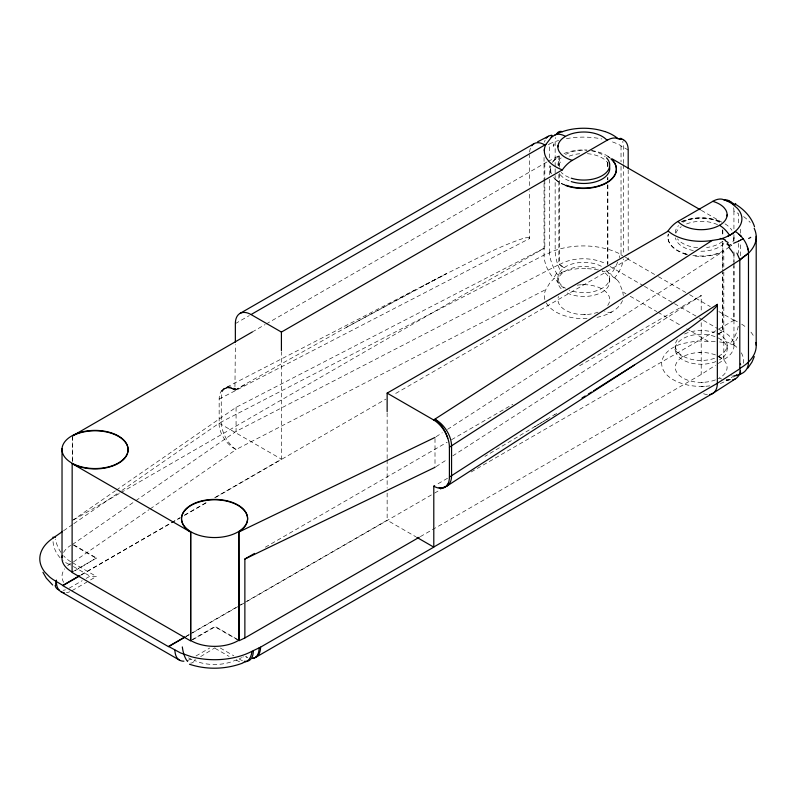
<?xml version="1.0" encoding="UTF-8"?>
<svg xmlns="http://www.w3.org/2000/svg" width="796" height="796" viewBox="0 0 796 796"><rect width="100%" height="100%" fill="white"/><g stroke="black" fill="none" stroke-linecap="round" stroke-linejoin="round"><path stroke-width="0.6" stroke-dasharray="3.98 2.98" d="M200.632 656.62L215.029 647.745M621.029 166.404L621.029 254.501A55.242 31.9 0 0 0 549.33 252.68L549.349 253.038A22.208 12.826 0 0 0 544.046 255.098L219.159 423.084L219.159 399.045A22.139 12.786 60 0 1 220.293 392.925L220.721 392.06A22.298 12.875 60 0 1 234.919 390.02L235.357 344.598M219.159 399.045L529.549 238.541L529.549 190.861M529.549 185.567L529.549 154.832M549.33 174.752L549.33 165.717M549.33 157.807L549.32 143.947A55.252 31.9 0 0 1 558.673 140.474M654.62 274.481L628.193 259.227L628.193 255.108M723.813 272.023L723.813 359.892L716.619 364.528M723.813 267.098L723.813 251.078A33.044 19.074 0 0 1 693.406 255.874M733.962 344.897L733.962 265.764M733.962 264.531L733.962 252.163M733.962 241.039L733.962 236.084A33.044 19.074 0 0 1 732.917 241.765M740.628 255.765L740.628 242.203M740.628 233.168L740.628 228.651M628.193 258.859L625.437 257.217M718.818 311.544L733.922 320.271L733.932 262.978M557.916 281.495L557.926 278.262M628.193 259.227L393.423 394.766M550.454 167.518L551.17 173.757A33.044 19.074 0 0 1 550.852 165.926M544.842 299.555A39.511 22.805 0 0 1 545.877 289.485L550.126 282.451L554.762 277.953A22.208 12.826 60 0 0 564.782 288.62M234.919 390.01L340.31 330.688L416.079 289.535M72.416 520.465L115.38 490.774M116.405 490.067L236.074 407.353L544.812 247.864L544.812 181.518M63.561 530.773L72.764 524.405M73.789 523.698L120.833 491.182M121.858 490.475L219.029 423.313A22.208 13.92 55.3 0 0 236.074 449.531L545.877 289.485M72.416 544.504L134.813 501.38M135.837 500.674L236.074 431.392L558.852 264.65L564.354 267.834A25.91 14.965 0 0 0 565.498 288.281M73.441 561.936L149.131 509.619M150.155 508.913L236.074 449.531A22.208 12.089 62.7 0 1 221.258 421.84L221.258 397.791A22.208 12.089 62.7 0 1 236.074 389.214A22.208 13.92 55.3 0 0 220.751 392.01L225.596 387.771L446.596 273.615C472.008 261.227 496.873 247.068 523.818 238.223A53.461 30.865 -60 0 1 525.161 237.904L525.698 237.795M564.354 267.834L565.498 266.74A25.91 14.965 0 0 1 602.144 266.74M436.049 436.765L442.307 432.725M447.521 429.362L723.813 251.078M436.049 466.655L447.531 459.242M452.755 455.879L701.206 295.555L701.206 312.818M420.298 536.663L701.206 374.478L715.594 365.195M534.763 426.746L554.732 414.577M554.603 414.746L556.712 413.462M547.25 419.203L484.913 456.406M447.521 478.267L436.099 484.883M235.357 323.624L249.317 315.564M252.193 332.031L265.108 324.579M266.182 323.962L546.971 161.976M235.357 390.259L246.412 383.871M73.61 519.907L119.868 493.202M120.942 492.585L544.812 247.864M72.167 572.045L96.475 558.016L72.098 572.473M81.102 574.812L180.185 517.609M184.493 515.121L208.184 501.44M214.641 497.719L281.416 459.163L281.416 351.822M81.112 575.08L180.185 517.878M184.493 515.39L208.184 501.709M215.726 497.361L385.881 399.124M69.103 588.234L82.187 580.682M86.117 578.413L90.038 576.145A43.989 35.81 0 0 0 96.475 576.433L87.998 581.428M72.098 590.612L86.933 582.045M265.317 547.22L447.203 442.198M451.511 439.72L512.863 404.298M579.587 365.772L701.206 295.555M185.757 636.482L188.99 634.611M190.065 633.994L237.457 606.632M238.531 606.015L243.914 602.9M244.989 602.283L387.145 520.206L415.771 536.733M185.766 636.74L191.149 633.636M192.224 633.009L239.606 605.657M240.691 605.04L246.073 601.925M247.148 601.308L433.462 493.739M434.536 493.122L440.994 489.391M471.152 471.978L717.773 329.594M718.848 328.967L733.922 320.271M718.271 333.832L722.609 331.325L722.609 272.59M718.271 334.211L722.828 331.584L722.828 272.232M191.776 639.885L215.029 626.452L238.86 640.213M192.761 639.695L215.029 626.84L239.089 640.73M195.945 655.994L209.726 648.034M195.398 659.635L194.095 660.391L200.92 662.799A33.044 19.074 0 0 0 234.004 660.839A32.915 19.005 0 0 0 235.546 660.153L235.855 660.342A22.208 12.826 -60 0 0 239.089 658.869L241.616 657.645M346.529 327.246L446.596 273.615L422.308 286.242M720.29 383.582L730.27 379.284A22.208 12.826 60 0 1 725.982 380.11M548.056 161.419L558.852 155.837L559.479 156.205L559.479 167.289M718.39 356.29L719.524 355.673A25.91 14.965 0 0 0 719.524 334.509L718.35 333.872M242.7 657.128L243.417 656.78M223.775 388.886L226.751 387.811L226.163 388.01M730.151 379.921A22.218 13.522 57.2 0 1 729.275 379.831L726.181 380.04M726.29 379.99L729.275 379.831M581.707 284.729L583.687 284.67M585.946 314.549L583.966 314.599M587.06 318.569L584.045 318.649A39.511 22.805 0 0 1 570.424 317.296L564.623 315.773A39.511 22.805 0 0 1 546.255 302.888M699.087 352.489L701.067 352.439M703.326 382.319L701.346 382.369M704.43 386.339L701.415 386.418M715.246 341.683L697.117 340.927L682.003 343.673A39.502 22.805 0 0 0 661.695 363.613A39.502 22.805 0 0 0 682.003 383.543L687.804 385.065A39.502 22.805 0 0 0 710.529 385.771M719.514 341.952L724.758 342.569M235.785 389.413L228.89 387.911L235.497 389.612L231.845 388.587M684.102 253.715L687.595 254.521M70.804 565.041L69.212 564.135A22.208 12.826 -60 0 0 70.605 563.568M628.193 150.006L623.586 147.34A22.268 12.855 0 0 0 621.029 146.076A3.094 1.841 58.3 0 1 621.059 145.708A55.252 31.9 0 0 0 610.283 141.161M733.633 207.716A22.208 12.826 -60 0 1 733.932 211.049L738.529 213.706L738.529 223.596M607.885 156.414L610.034 157.648M701.346 210.363L721.753 222.154M733.932 319.853L738.529 322.519M658.401 276.66L685.774 292.47M689.555 294.649L710.321 306.639M610.034 266.461L643.337 285.684M644.412 286.311L673.416 303.057M674.491 303.674L698.122 317.315M699.196 317.942L702.42 319.803M703.495 320.42L717.455 328.479M718.529 329.106L722.828 331.584M617.139 279.923C621.527 283.784 620.373 291.475 625.945 293.784M630.203 296.241L656.839 311.614M657.904 312.231L680.272 325.146M686.659 328.838L707.962 341.136M559.479 173.448L559.479 264.63L564.354 267.446M718.31 356.329L723.813 359.503A33.044 19.074 0 0 0 722.609 331.325M718.31 356.717L723.813 359.892M219.159 423.223L281.416 459.163M73.69 544.852L96.475 558.016M73.461 545.111L96.475 558.394M72.416 562.643L96.475 576.533M220.253 647.994L233.855 655.844M73.371 566.523L90.038 576.145M215.029 648.312L229.139 656.451M188.503 657.824L190.642 659.058A22.208 12.826 60 0 0 193.866 660.531M529.171 237.835L529.43 238.103A1.393 0.806 -60 0 1 529.549 238.541M615.328 278.162L614.671 277.665A22.208 12.826 -60 0 0 623.417 258.969M553.628 177.369L554.921 179.13M622.751 291.943L623.328 295.465M549.33 252.71L549.33 179.269M609.716 278.282L609.736 281.495M549.33 144.235L549.33 144.255A22.208 12.826 0 0 0 548.255 144.574M738.529 243.377L738.529 253.267M733.932 211.049L733.932 229.596M733.932 234.541L733.932 240.72M733.932 251.854L733.932 261.745M727.116 345.086L727.116 349.265M722.828 230.193L722.828 236.372M722.828 241.317L722.828 270.998M722.609 229.676L722.609 236.452M722.609 243.228L722.609 270.332M701.206 322.688L701.206 374.478M675.297 345.474L675.297 349.265M628.193 169.787L628.193 253.864M623.586 163.419L623.586 147.34A22.208 12.826 -60 0 0 622.552 141.459M623.586 164.653L623.586 254.919M621.029 146.076L621.029 161.886M607.885 162.593L607.885 167.538M607.885 177.428L607.885 179.906M607.885 184.851L607.885 263.983M607.706 162.673L607.706 167.608M607.706 177.458L607.706 179.926M607.706 184.851L607.706 264.939M558.852 155.837L558.852 165.737M558.852 174.394L558.852 264.65M555.15 166.513L555.15 141.579A22.208 9.254 71.1 0 1 555.479 137.529M555.15 168.782L555.15 174.443M555.15 175.578L555.15 250.392A22.208 9.254 71.1 0 0 561.379 272.64M544.812 163.09L544.812 180.294M544.046 157.409L544.046 182.145M544.046 183.379L544.046 255.098A22.208 12.089 62.7 0 0 553.966 278.62M435.004 438.636L435.004 467.322M387.145 412.865L387.145 458.516M387.145 459.75L387.145 488.127M387.145 493.062L387.145 520.206M236.074 407.353L236.074 431.392M72.655 436.954L72.655 461.809M72.535 435.76L72.535 461.561M729.375 246.651A33.044 19.074 0 0 1 692.57 255.367M686.719 254.133A33.044 19.074 0 0 1 668.332 233.915M681.625 221.447A33.044 19.074 0 0 1 720.3 221.457M724.987 223.825A33.044 19.074 0 0 1 731.952 230.313M564.911 184.851A33.044 19.074 0 0 1 553.518 177.229M551.379 173.856A33.044 19.074 0 0 1 550.653 166.225M552.334 162.414A33.044 19.074 0 0 1 559.309 155.916M563.996 153.548A33.044 19.074 0 0 1 587.04 150.056M591.508 150.534A33.044 19.074 0 0 1 610.124 157.847M686.222 254.382A33.044 19.074 0 0 1 668.332 234.293M681.625 221.835A33.044 19.074 0 0 1 720.549 221.945M63.571 552.464A33.044 19.074 0 0 1 70.725 545.369M564.911 185.229A33.044 19.074 0 0 1 553.767 177.906M553.399 161.329A33.044 19.074 0 0 1 559.479 156.205M607.995 156.703A33.044 19.074 0 0 1 609.905 158.056M559.479 264.63A33.044 19.074 0 0 1 605.776 263.824M567.22 292.988A25.91 14.965 0 0 0 602.95 291.595A25.91 14.965 0 0 0 602.144 270.919A42.138 24.825 -0.5 0 1 611.517 274.391M561.17 288.759A25.91 14.965 0 0 1 566.404 270.431A25.91 14.965 0 0 1 598.512 269.177M606.045 270.003A25.91 14.965 0 0 1 601.577 288.61A25.91 14.965 0 0 1 569.14 290.033M715.893 361.593A25.91 14.965 0 0 1 675.545 351.354A25.91 14.965 0 0 1 709.425 335.076A25.91 14.965 0 0 1 719.524 359.852M714.579 358.29A25.91 14.965 0 0 1 683.207 356.24A25.91 14.965 0 0 1 678.55 338.21M684.52 334.031A25.91 14.965 0 0 1 714.539 332.648M722.559 241.347A25.91 14.965 0 0 1 706.52 247.516M697.644 247.685A25.91 14.965 0 0 1 677.426 238.81M675.297 232.87A25.91 14.965 0 0 1 678.55 225.606M682.878 222.293A25.91 14.965 0 0 1 719.524 222.293M723.862 243.536A25.91 14.965 0 0 1 698.53 251.158M693.346 250.531A25.91 14.965 0 0 1 675.436 237.825M675.844 233.208A25.91 14.965 0 0 1 681.306 226.691M686.52 223.955A25.91 14.965 0 0 1 717.813 224.79M569.14 177.428A25.91 14.965 0 0 1 561.17 172.364M557.916 165.1A25.91 14.965 0 0 1 561.17 157.837M565.498 154.524A25.91 14.965 0 0 1 586.503 150.215M591.687 150.842A25.91 14.965 0 0 1 605.179 156.623M569.14 180.831A25.91 14.965 0 0 1 559.13 173.05M558.464 165.439A25.91 14.965 0 0 1 562.473 160.036M569.14 156.185A25.91 14.965 0 0 1 580.264 153.688M587.388 153.688A25.91 14.965 0 0 1 607.607 162.563M190.642 659.058A22.208 12.826 -60 0 1 186.851 660.71M242.521 660.71A22.208 11.622 64.3 0 1 239.089 658.869M682.878 356.827A22.208 12.826 60 0 1 673.267 347.484M63.67 582.393A33.034 19.074 0 0 1 64.735 568.832M67.61 565.787A33.034 19.074 0 0 1 69.521 564.304M566.384 138.653A55.252 31.9 0 0 1 601.925 138.972M741.643 324.151A55.252 31.9 0 0 1 746.31 327.504M750.917 332.111A55.252 31.9 0 0 1 754.18 337.166M743.554 216.602A55.252 31.9 0 0 1 750.22 222.482M525.678 237.954A14.885 8.587 -60 0 1 529.25 237.656M622.84 139.121A21.402 6.458 -63.3 0 1 623.974 141.28M621.039 254.501A2.348 1.542 52 0 1 620.999 254.869A22.268 12.855 0 0 1 622.82 255.735M69.153 564.354A22.149 16.895 57.4 0 1 63.192 560.762M60.058 557.757A22.149 16.895 57.4 0 1 52.994 538.872M619.746 255.805A22.189 7.88 -60.5 0 1 619.248 257.635M617.706 262.033A22.189 7.88 -60.5 0 1 611.418 273.585M557.349 274.471A22.069 8.348 65.7 0 1 549.28 252.999M622.492 300.52A39.511 22.805 0 0 1 620.92 303.694L618.353 306.928A39.511 22.805 0 0 1 594.821 317.753M529.619 152.076A22.218 12.467 61.4 0 1 530.713 147.549M544.484 142.186A22.208 12.089 62.7 0 1 545.17 140.076M738.24 326.191A22.208 12.826 -60 0 1 729.614 344.021M725.236 341.613A23.85 18.328 -28.2 0 1 730.171 343.345M733.743 344.668A13.432 10.766 76.2 0 1 729.733 343.583M615.129 278.321A22.915 17.213 -20.8 0 1 616.781 279.794M614.492 278.073A13.413 10.318 -80.4 0 1 611.268 274.72M239.626 661.745A22.149 12.696 70 0 1 235.924 659.705M194.035 661.406A22.059 8.368 88 0 1 189.1 662.62M65.501 589.836A22.139 12.129 -51.1 0 1 63.063 590.284M557.717 274.64A42.437 24.547 -1.5 0 1 561.687 272.928M561.309 272.58A42.258 25.014 -0.8 0 1 573.528 269.277A42.178 25.034 -0.8 0 1 587.408 268.441M556.374 273.406A15.582 10.129 -85.4 0 1 554.245 276.958M737.126 374.697A22.208 15.602 45.8 0 1 736.698 374.727A42.337 25.203 0.1 0 0 737.365 374.12M736.419 374.618A42.407 25.034 -0.4 0 1 732.559 377.553M741.315 352.827A42.337 25.203 0.1 0 1 743.414 363.255M733.733 344.797A42.337 25.203 0.1 0 1 738.26 348.728M737.723 337.136A22.179 15.074 -62.6 0 1 733.345 344.29M607.706 305.445A25.91 14.965 0 0 0 596.423 286.56L592.612 285.565A25.91 14.965 0 0 0 577.15 285.177M598.095 312.122A25.91 14.965 0 0 1 575.04 313.704L571.23 312.709A25.91 14.965 0 0 1 558.523 296.401M611.766 311.972A22.208 12.826 60 0 1 604.681 311.445M587.378 268.69A42.138 24.825 -0.5 0 1 597.846 269.894M718.45 356.24A25.91 14.965 0 0 1 718.281 378.657M715.475 379.891A25.91 14.965 0 0 1 692.42 381.473L688.729 380.518A25.91 14.965 0 0 1 677.615 361.215A25.91 14.965 0 0 1 709.992 353.334L713.803 354.329A25.91 14.965 0 0 1 715.475 354.916M721.703 379.065A22.208 12.826 60 0 1 719.524 377.981M707.385 394.607A22.218 13.174 58.6 0 1 703.545 393.702M732.151 375.752A22.089 11.134 31.3 0 1 731.683 375.702M732.957 376.538A14.696 2.856 -34.8 0 1 731.216 377.632M720.698 339.932A49.302 15.661 -2.4 0 1 721.882 340.041M69.769 591.756A22.208 12.826 -60 0 1 66.386 592.672M70.774 561.767A22.208 13.92 55.3 0 1 63.63 555.807M60.964 552.404A22.208 13.92 55.3 0 1 55.571 539.121M247.616 657.645A22.208 11.622 64.3 0 1 245.546 656.531M247.198 657.227A22.208 12.826 60 0 1 246.034 656.7M224.641 388.448L223.397 389.543L225.368 387.891L224.641 388.448"/><path stroke-width="1.19" d="M62.028 557.449L62.028 448.636M235.357 342.131L235.357 323.624A22.208 12.826 60 0 1 251.058 314.549L545.877 144.404L551.25 137.499A40.636 23.094 0.8 0 1 555.021 134.952A40.695 23.174 0.9 0 1 562.195 131.619M434.656 485.719L433.79 486.217L433.79 547.001L717.345 383.294L739.852 368.777A1.413 0.766 -62.7 0 1 739.792 368.429L739.792 259.974L449.402 447.203L449.402 477.093A22.139 12.786 60 0 1 448.257 483.212L447.8 484.127A22.208 11.622 64.3 0 1 439.153 487.54M449.402 477.093L717.355 304.37L717.345 383.294A22.218 13.174 58.6 0 1 709.525 394.557M756.2 236.342L756.2 345.165M544.315 150.633L544.454 148.892M557.916 146.882L557.996 145.738M727.116 214.811L727.037 215.955M551.25 137.499L551.757 135.718M740.569 373.215L740.32 369.921A22.218 13.522 57.2 0 1 732.648 379.791M754.29 356.588L751.991 362.051L747.892 368.06M545.877 144.404L545.648 144.882A39.502 22.805 0 0 0 546.663 158.494L549.3 161.847A39.502 22.805 0 0 0 562.066 169.797L562.324 169.896A23.333 13.472 -60 0 1 572.274 160.384L607.597 139.977M716.977 305.515L717.236 304.948A1.393 0.806 -60 0 0 717.355 304.37M743.275 257.158L748.479 253.118M713.514 309.564L712.967 310.072A53.451 30.855 -60 0 1 711.624 311.296C674.819 341.295 633.397 365.075 593.617 390.796M742.499 257.834L739.792 259.944L748.479 253.198A55.252 31.9 0 0 0 754.17 228.343M604.791 131.479L607.846 132.624A40.497 22.815 0.7 0 1 616.611 137.539L618.253 138.822L619.537 138.514M62.536 531.479L54.108 537.39A55.242 31.9 0 0 0 44.805 572.075L49.591 576.941A55.213 31.88 0 0 0 53.242 579.657L62.794 585.378L78.953 576.055M740.021 374.17A22.208 15.602 45.8 0 0 748.479 362.011L748.479 253.198A22.208 15.602 45.8 0 0 748.19 249.944L747.335 246.621A22.208 15.602 45.8 0 0 736.917 232.571L735.275 231.427A40.775 22.925 -0.2 0 1 732.589 233.447L732.26 233.696A40.676 22.915 0 0 1 720.161 239.148L712.201 240.432A39.502 22.805 0 0 1 668.232 231.089L387.145 393.125L387.145 411.631M712.201 240.432L433.631 419.96L387.145 393.125M446.715 486.197L634.402 365.085M735.514 378.757L712.619 393.532L255.924 657.207M740.588 240.143L743.076 238.701M588.373 394.05L591.528 392.09M582.055 397.95L585.219 396M723.813 199.746A23.303 13.452 -60 0 0 712.758 201.368L677.505 221.696A23.303 13.452 -60 0 0 668.043 230.92M239.954 313.455L534.017 143.678M252.193 332.031L72.655 435.83A33.044 19.074 0 0 1 118.873 436.646A33.044 19.074 0 0 1 118.415 463.342A33.044 19.074 0 0 1 72.167 463.62L190.642 532.106L190.722 640.491A33.044 19.074 0 0 0 238.86 640.213L238.86 531.788A33.044 19.074 0 0 0 237.447 505.102A33.044 19.074 0 0 0 191.199 505.37A33.044 19.074 0 0 0 190.722 532.066L190.642 640.919L72.098 572.473L72.167 463.62M251.058 314.559L281.416 332.081L562.324 169.896M80.028 575.697L62.804 585.647L168.533 646.69L184.692 637.367M238.86 531.788L239.089 640.73L244.869 637.944L244.869 559.021L254.551 553.429M184.682 637.098L168.533 646.422L180.503 652.919L191.577 656.809A55.232 31.89 0 0 0 251.655 651.446L260.481 647.198L433.79 547.141L416.825 537.35M244.869 637.944L419.223 537.28M732.31 233.726A40.785 23.034 0.1 0 1 729.633 235.347L727.464 236.392M537.608 141.827L548.384 136.265M239.089 531.917L435.004 437.432M244.869 559.021L435.004 467.322M738.608 241.188L733.623 243.268M243.049 662.949C226.064 669.426 206.761 669.993 189.478 664.242M618.999 138.803L619.059 138.803A22.208 12.826 -60 0 1 628.193 149.996L628.193 168.553M724.33 200.045L730.499 201.667L735.484 204.93M572.274 160.354L571.259 160.046A25.91 14.955 0 0 1 561.18 154.235L559.449 152.036A25.91 14.955 0 0 1 573.1 133.35A25.91 14.955 0 0 1 606.472 139.698L607.02 140.295M712.758 201.338L713.773 201.647A25.91 14.965 0 0 1 723.853 207.458L725.584 209.656A25.91 14.965 0 0 1 711.932 228.352A25.91 14.965 0 0 1 678.56 222.004L678.023 221.417M724.032 199.925L724.032 199.925A22.208 12.826 -60 0 1 731.265 202.482M725.166 240.7L728.141 242.561M612.184 158.892L700.271 209.746M61.033 591.736L179.538 660.153M732.987 204.572L737.156 208.134A40.725 22.895 -0.2 0 1 735.235 231.407A41.004 23.064 -0.1 0 1 732.579 233.437M736.399 204.781C744.558 209.985 751.504 217.407 754.538 226.741M739.106 234.382L741.136 236.392L740.2 235.427M730.549 244.601L731.385 245.447M52.675 585.02L46.317 578.135L42.954 572.344M743.076 238.71L743.504 239.297L743.185 238.86M736.927 253.068L739.792 259.605M739.524 258.859L739.723 259.377M443.551 487.271A22.208 13.512 57.2 0 0 451.561 475.879L451.561 445.989A22.208 13.512 57.2 0 0 435.004 419.303A22.208 11.622 64.3 0 1 447.8 438.327L448.257 439.77A22.139 12.786 60 0 1 449.402 447.203M747.315 246.561L748.2 250.024M621.965 139.28L620.9 138.365A25.542 6.607 -65.8 0 0 620.701 138.255M281.416 332.081L281.416 350.588M611.756 159.28A33.044 19.074 0 0 1 606.433 182.652A33.044 19.074 0 0 1 565.837 185.189M72.167 572.045A33.044 19.074 0 0 1 62.287 555.767M610.88 158.852A33.044 19.074 0 0 1 607.02 182.702A33.044 19.074 0 0 1 565.837 185.577M606.482 157.837A25.91 14.965 0 0 1 602.144 175.677A25.91 14.965 0 0 1 571.249 178.185M609.597 166.961A25.91 14.965 0 0 1 598.104 180.99A25.91 14.965 0 0 1 571.249 181.588M719.524 225.308A22.208 12.826 60 0 1 729.584 235.317M720.191 238.462A14.288 14.278 -27.7 0 1 725.484 240.103M755.921 342.479A55.252 31.9 0 0 1 748.479 362.011A55.372 31.969 0 0 1 743.713 365.941L742.469 366.787A55.183 31.86 0 0 1 739.792 368.429M728.768 247.287A23.124 10.239 47.6 0 1 733.126 253.108M726.997 244.083A22.328 16.626 38.8 0 1 729.912 246.67M727.395 243.556A22.139 17.721 37.7 0 1 729.643 245.466M750.757 237.327A50.029 3.711 -20.8 0 1 748.658 238.531M740.539 240.094A25.999 18.049 26.5 0 1 738.549 241.128M743.136 257.098A14.378 8.865 5.1 0 1 742.35 257.745M735.335 203.477A12.119 3.463 49.8 0 1 735.803 203.856M531.738 145.758A22.218 12.467 61.4 0 1 544.812 144.962M717.057 305.604A14.875 8.587 -60 0 1 713.485 309.425M724.499 199.905A40.556 22.855 -0.1 0 1 733.166 204.492M557.071 133.34A22.208 9.254 71.1 0 1 562.235 131.658M562.284 131.708A40.497 22.766 0.7 0 1 604.721 131.549M551.529 135.728A10.895 3.403 -3.1 0 1 551.538 135.36M546.165 138.305A22.208 12.089 62.7 0 1 552.026 135.34M183.916 661.187A22.208 12.826 -60 0 1 174.941 650.123M253.327 650.71A22.208 11.622 64.3 0 1 244.531 661.257M59.143 589.965A22.179 11.841 -49.6 0 1 57.819 589.338M57.71 589.338A22.208 11.641 -47 0 1 55.093 585.548M55.72 585.159A21.781 11.562 -41 0 1 56.506 580.135M251.934 651.655A22.149 12.696 70 0 1 243.248 662.362M555.041 134.952A22.208 12.826 60 0 1 565.498 136.385M740.618 364.638A15.512 2.239 79.1 0 1 740.409 363.891M64.277 592.721A22.208 12.826 -60 0 1 56.387 581.687M553.459 146.046A21.91 4.826 -85.2 0 1 553.847 144.166M740.976 373.563A22.089 11.134 31.3 0 1 733.783 375.821M433.631 419.98A22.298 12.875 60 0 1 447.81 438.327M447.81 484.137A22.298 12.875 60 0 1 433.79 486.207M55.402 537.3A22.208 13.92 55.3 0 1 55.372 536.424M259.108 647.924A22.208 11.622 64.3 0 1 252.8 658.491M53.063 537.917A22.149 16.895 57.4 0 1 53.183 536.982M187.647 661.466A22.059 8.368 88 0 1 182.314 646.929M260.571 647.148A22.208 12.826 60 0 1 252.68 658.192M607.597 139.996A23.273 13.442 -60 0 1 618.084 138.703M619.537 138.882A24.159 7.184 86.7 0 1 620.233 139.529M621.318 139.27A15.86 3.433 -3 0 1 621.009 139.489M196.403 534.414A33.044 19.074 0 0 0 247.546 519.579A33.044 19.074 0 0 0 199.736 501.43A33.044 19.074 0 0 0 196.403 534.414M77.292 465.56A33.044 19.074 0 0 0 128.056 450.307A33.044 19.074 0 0 0 79.789 432.546A33.044 19.074 0 0 0 77.292 465.56"/></g></svg>
